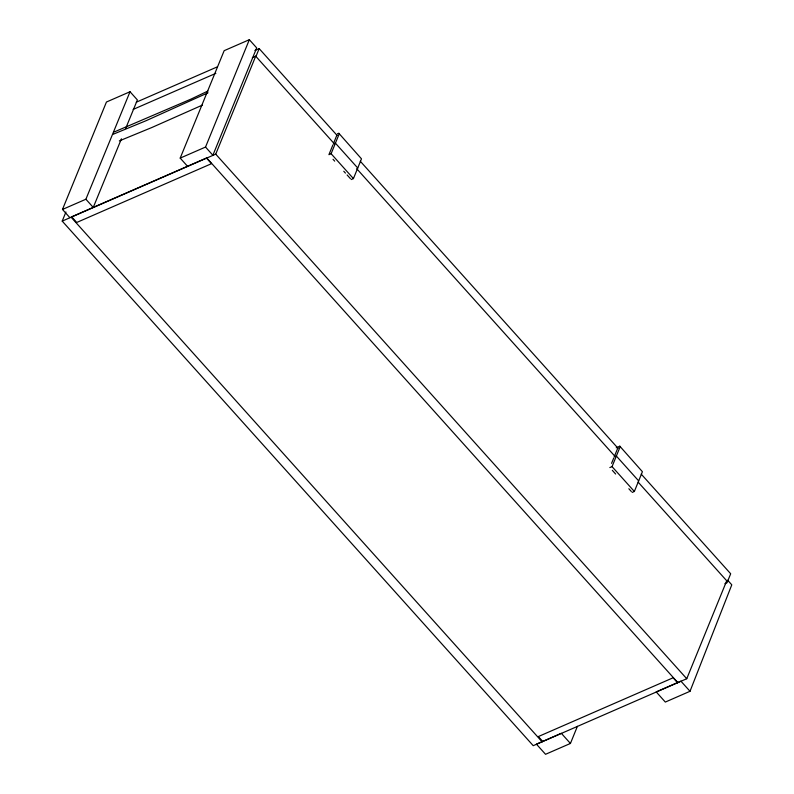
<?xml version="1.0" encoding="UTF-8"?>
<svg xmlns="http://www.w3.org/2000/svg" width="794" height="794" viewBox="0 0 794 794"><rect width="100%" height="100%" fill="white"/><g stroke="black" fill="none" stroke-linecap="round" stroke-linejoin="round"><path stroke-width="1.19" d="M690.016 691.286L680.905 681.143L656.211 691.911L665.322 702.065L690.016 691.286L731.79 584.821L727.641 580.216M570.429 743.452L561.318 733.299L536.436 744.157L545.547 754.3L570.429 743.452L577.397 726.331M638.148 482.137L726.718 580.781L686.75 678.731L533.231 745.685L62.21 221.109L65.932 211.998M205.527 147.059L249.336 39.7L256.69 47.898L212.881 155.257L205.527 147.059L180.198 158.105L187.553 166.303M62.21 221.109L215.73 154.155L255.698 56.195L334.343 143.783M255.956 56.473L259.162 48.613L337.053 135.367M332.785 145.183L328.905 154.691L331.108 153.728L339.167 133.988L338.869 133.313L337.47 133.72M333.688 142.98L336.964 134.95M351.226 179.553L353.429 178.59L361.488 158.84L338.869 133.313M611.559 463.349L613.722 458.069M617.901 447.826L614.149 457.007L616.352 456.044L638.674 480.906M609.842 467.567L612.045 466.614L620.104 446.863L619.796 446.188L616.233 447.806M632.153 492.429L634.356 491.466L642.415 471.715L619.796 446.188M69.842 217.645L62.478 209.447L106.446 102.019L130.027 91.737L137.382 99.935L125.65 128.519M62.478 209.447L85.891 199.234L130.027 91.737M121.422 138.811L93.255 207.433L85.891 199.234M180.198 158.105L224.166 50.677L249.336 39.7M207.959 91.022L191.126 99.042L114.296 131.933M208.018 92.789L145.878 120.797L113.314 134.196M202.49 105.056L151.892 127.497L119.328 140.895M136.29 102.198L217.427 66.815M254.894 50.469L259.162 48.613M133.164 109.413L215.859 73.346M252.353 57.654L255.698 56.195M333.222 144.131L335.425 143.168L357.737 168.02M724.892 583.679L727.026 582.746L730.688 573.764L641.195 474.087M360.258 161.212L617.99 448.243M356.695 168.675L614.963 456.322M331.108 153.728L353.429 178.59M612.045 466.614L634.356 491.466M333.043 159.296L334.691 161.132M343.782 171.266L345.44 173.102M347.097 174.948L350.402 178.63M612.323 470.336L615.628 474.018M628.848 488.747L631.329 491.506M215.73 154.155L686.75 678.731M206.817 158.036L677.838 682.622M677.6 682.761L673.123 677.778L538.322 736.574L542.798 741.546M71.123 217.219L542.143 741.804M206.44 158.026L71.639 216.822L76.72 222.469L211.512 163.673L206.44 158.026"/></g></svg>
